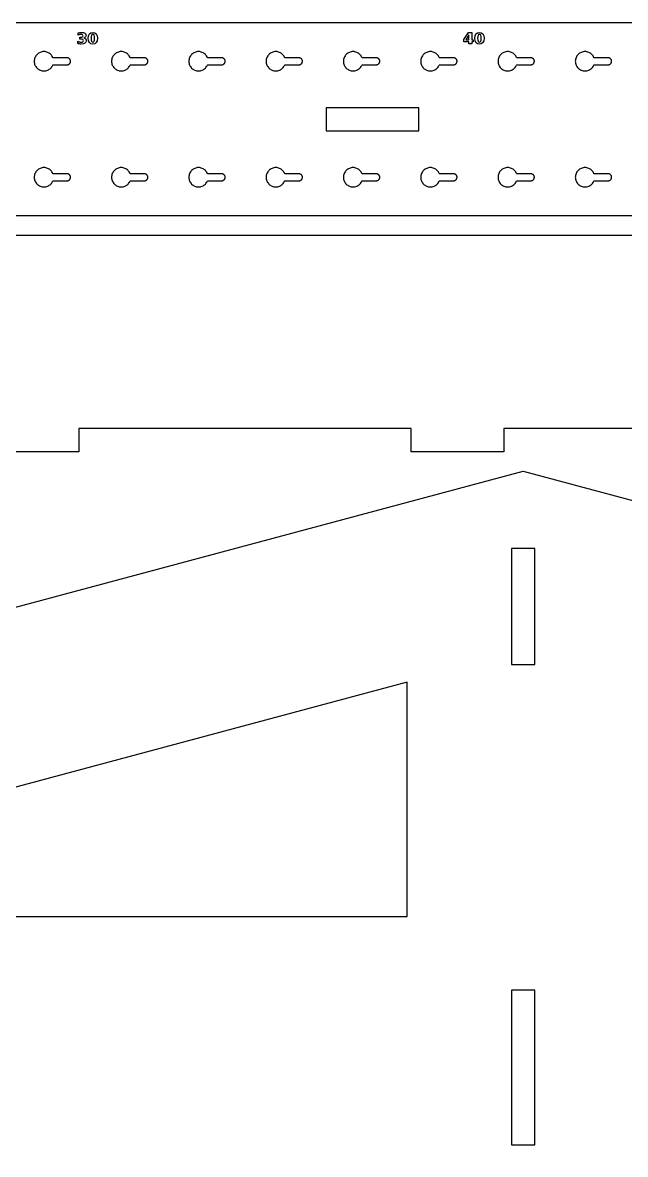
# Model space of a CAD drawing. Header units: millimetres. Extents: x 12 to 872, y 12 to 564.
# Drawn here: x 313 to 468.9, y 271 to 563.7 of the extents above; entities that cross this region are included whole.
import ezdxf

# ---------------------------------------------------------------- set-up
doc = ezdxf.new("R2010")
doc.units = ezdxf.units.MM
doc.layers.add('CUT', color=1, linetype='Continuous')
doc.layers.add('ENGRAVE', color=5, linetype='Continuous')

msp = doc.modelspace()

# ---------------------------------------------------------------- linework, layer by layer
at = {"layer": 'CUT', "color": 1}
for points in [[(12.5, 558.72), (18.5, 558.72), (18.5, 563.72), (758.5, 563.72), (758.5, 558.72), (764.5, 558.72), (764.5, 518.72), (758.5, 518.72), (758.5, 513.72), (18.5, 513.72), (18.5, 518.72), (12.5, 518.72)], [(320.09, 551.79), (320.27, 551.95), (320.43, 552.13), (320.58, 552.33), (320.7, 552.54), (320.81, 552.76), (320.83, 552.82), (324.5, 552.82), (324.59, 552.82), (324.68, 552.84), (324.76, 552.86), (324.84, 552.89), (324.92, 552.92), (325, 552.97), (325.07, 553.02), (325.14, 553.08), (325.2, 553.15), (325.25, 553.22), (325.29, 553.29), (325.33, 553.37), (325.36, 553.46), (325.38, 553.54), (325.4, 553.63), (325.4, 553.72), (325.4, 553.81), (325.38, 553.89), (325.36, 553.98), (325.33, 554.06), (325.29, 554.14), (325.25, 554.22), (325.2, 554.29), (325.14, 554.35), (325.07, 554.41), (325, 554.47), (324.92, 554.51), (324.84, 554.55), (324.76, 554.58), (324.68, 554.6), (324.59, 554.61), (324.5, 554.62), (320.83, 554.62), (320.81, 554.67), (320.7, 554.9), (320.58, 555.11), (320.43, 555.3), (320.27, 555.49), (320.09, 555.65), (319.89, 555.8), (319.68, 555.92), (319.46, 556.03), (319.23, 556.11), (318.99, 556.17), (318.75, 556.21), (318.5, 556.22), (318.25, 556.21), (318.01, 556.17), (317.77, 556.11), (317.54, 556.03), (317.32, 555.92), (317.11, 555.8), (316.91, 555.65), (316.73, 555.49), (316.57, 555.3), (316.42, 555.11), (316.3, 554.9), (316.19, 554.67), (316.11, 554.44), (316.05, 554.21), (316.01, 553.96), (316, 553.72), (316.01, 553.47), (316.05, 553.23), (316.11, 552.99), (316.19, 552.76), (316.3, 552.54), (316.42, 552.33), (316.57, 552.13), (316.73, 551.95), (316.91, 551.79), (317.11, 551.64), (317.32, 551.51), (317.54, 551.41), (317.77, 551.33), (318.01, 551.27), (318.25, 551.23), (318.5, 551.22), (318.75, 551.23), (318.99, 551.27), (319.23, 551.33), (319.46, 551.41), (319.68, 551.51), (319.89, 551.64)], [(340.09, 551.79), (340.27, 551.95), (340.43, 552.13), (340.58, 552.33), (340.7, 552.54), (340.81, 552.76), (340.83, 552.82), (344.5, 552.82), (344.59, 552.82), (344.68, 552.84), (344.76, 552.86), (344.84, 552.89), (344.92, 552.92), (345, 552.97), (345.07, 553.02), (345.14, 553.08), (345.2, 553.15), (345.25, 553.22), (345.29, 553.29), (345.33, 553.37), (345.36, 553.46), (345.38, 553.54), (345.4, 553.63), (345.4, 553.72), (345.4, 553.81), (345.38, 553.89), (345.36, 553.98), (345.33, 554.06), (345.29, 554.14), (345.25, 554.22), (345.2, 554.29), (345.14, 554.35), (345.07, 554.41), (345, 554.47), (344.92, 554.51), (344.84, 554.55), (344.76, 554.58), (344.68, 554.6), (344.59, 554.61), (344.5, 554.62), (340.83, 554.62), (340.81, 554.67), (340.7, 554.9), (340.58, 555.11), (340.43, 555.3), (340.27, 555.49), (340.09, 555.65), (339.89, 555.8), (339.68, 555.92), (339.46, 556.03), (339.23, 556.11), (338.99, 556.17), (338.75, 556.21), (338.5, 556.22), (338.25, 556.21), (338.01, 556.17), (337.77, 556.11), (337.54, 556.03), (337.32, 555.92), (337.11, 555.8), (336.91, 555.65), (336.73, 555.49), (336.57, 555.3), (336.42, 555.11), (336.3, 554.9), (336.19, 554.67), (336.11, 554.44), (336.05, 554.21), (336.01, 553.96), (336, 553.72), (336.01, 553.47), (336.05, 553.23), (336.11, 552.99), (336.19, 552.76), (336.3, 552.54), (336.42, 552.33), (336.57, 552.13), (336.73, 551.95), (336.91, 551.79), (337.11, 551.64), (337.32, 551.51), (337.54, 551.41), (337.77, 551.33), (338.01, 551.27), (338.25, 551.23), (338.5, 551.22), (338.75, 551.23), (338.99, 551.27), (339.23, 551.33), (339.46, 551.41), (339.68, 551.51), (339.89, 551.64)], [(360.09, 551.79), (360.27, 551.95), (360.43, 552.13), (360.58, 552.33), (360.7, 552.54), (360.81, 552.76), (360.83, 552.82), (364.5, 552.82), (364.59, 552.82), (364.68, 552.84), (364.76, 552.86), (364.84, 552.89), (364.92, 552.92), (365, 552.97), (365.07, 553.02), (365.14, 553.08), (365.2, 553.15), (365.25, 553.22), (365.29, 553.29), (365.33, 553.37), (365.36, 553.46), (365.38, 553.54), (365.4, 553.63), (365.4, 553.72), (365.4, 553.81), (365.38, 553.89), (365.36, 553.98), (365.33, 554.06), (365.29, 554.14), (365.25, 554.22), (365.2, 554.29), (365.14, 554.35), (365.07, 554.41), (365, 554.47), (364.92, 554.51), (364.84, 554.55), (364.76, 554.58), (364.68, 554.6), (364.59, 554.61), (364.5, 554.62), (360.83, 554.62), (360.81, 554.67), (360.7, 554.9), (360.58, 555.11), (360.43, 555.3), (360.27, 555.49), (360.09, 555.65), (359.89, 555.8), (359.68, 555.92), (359.46, 556.03), (359.23, 556.11), (358.99, 556.17), (358.75, 556.21), (358.5, 556.22), (358.25, 556.21), (358.01, 556.17), (357.77, 556.11), (357.54, 556.03), (357.32, 555.92), (357.11, 555.8), (356.91, 555.65), (356.73, 555.49), (356.57, 555.3), (356.42, 555.11), (356.3, 554.9), (356.19, 554.67), (356.11, 554.44), (356.05, 554.21), (356.01, 553.96), (356, 553.72), (356.01, 553.47), (356.05, 553.23), (356.11, 552.99), (356.19, 552.76), (356.3, 552.54), (356.42, 552.33), (356.57, 552.13), (356.73, 551.95), (356.91, 551.79), (357.11, 551.64), (357.32, 551.51), (357.54, 551.41), (357.77, 551.33), (358.01, 551.27), (358.25, 551.23), (358.5, 551.22), (358.75, 551.23), (358.99, 551.27), (359.23, 551.33), (359.46, 551.41), (359.68, 551.51), (359.89, 551.64)], [(379.89, 551.64), (380.09, 551.79), (380.27, 551.95), (380.43, 552.13), (380.58, 552.33), (380.7, 552.54), (380.81, 552.76), (380.83, 552.82), (384.5, 552.82), (384.59, 552.82), (384.68, 552.84), (384.76, 552.86), (384.84, 552.89), (384.92, 552.92), (385, 552.97), (385.07, 553.02), (385.14, 553.08), (385.2, 553.15), (385.25, 553.22), (385.29, 553.29), (385.33, 553.37), (385.36, 553.46), (385.38, 553.54), (385.4, 553.63), (385.4, 553.72), (385.4, 553.81), (385.38, 553.89), (385.36, 553.98), (385.33, 554.06), (385.29, 554.14), (385.25, 554.22), (385.2, 554.29), (385.14, 554.35), (385.07, 554.41), (385, 554.47), (384.92, 554.51), (384.84, 554.55), (384.76, 554.58), (384.68, 554.6), (384.59, 554.61), (384.5, 554.62), (380.83, 554.62), (380.81, 554.67), (380.7, 554.9), (380.58, 555.11), (380.43, 555.3), (380.27, 555.49), (380.09, 555.65), (379.89, 555.8), (379.68, 555.92), (379.46, 556.03), (379.23, 556.11), (378.99, 556.17), (378.75, 556.21), (378.5, 556.22), (378.25, 556.21), (378.01, 556.17), (377.77, 556.11), (377.54, 556.03), (377.32, 555.92), (377.11, 555.8), (376.91, 555.65), (376.73, 555.49), (376.57, 555.3), (376.42, 555.11), (376.3, 554.9), (376.19, 554.67), (376.11, 554.44), (376.05, 554.21), (376.01, 553.96), (376, 553.72), (376.01, 553.47), (376.05, 553.23), (376.11, 552.99), (376.19, 552.76), (376.3, 552.54), (376.42, 552.33), (376.57, 552.13), (376.73, 551.95), (376.91, 551.79), (377.11, 551.64), (377.32, 551.51), (377.54, 551.41), (377.77, 551.33), (378.01, 551.27), (378.25, 551.23), (378.5, 551.22), (378.75, 551.23), (378.99, 551.27), (379.23, 551.33), (379.46, 551.41), (379.68, 551.51)], [(399.89, 551.64), (400.09, 551.79), (400.27, 551.95), (400.43, 552.13), (400.58, 552.33), (400.7, 552.54), (400.81, 552.76), (400.83, 552.82), (404.5, 552.82), (404.59, 552.82), (404.68, 552.84), (404.76, 552.86), (404.84, 552.89), (404.92, 552.92), (405, 552.97), (405.07, 553.02), (405.14, 553.08), (405.2, 553.15), (405.25, 553.22), (405.29, 553.29), (405.33, 553.37), (405.36, 553.46), (405.38, 553.54), (405.4, 553.63), (405.4, 553.72), (405.4, 553.81), (405.38, 553.89), (405.36, 553.98), (405.33, 554.06), (405.29, 554.14), (405.25, 554.22), (405.2, 554.29), (405.14, 554.35), (405.07, 554.41), (405, 554.47), (404.92, 554.51), (404.84, 554.55), (404.76, 554.58), (404.68, 554.6), (404.59, 554.61), (404.5, 554.62), (400.83, 554.62), (400.81, 554.67), (400.7, 554.9), (400.58, 555.11), (400.43, 555.3), (400.27, 555.49), (400.09, 555.65), (399.89, 555.8), (399.68, 555.92), (399.46, 556.03), (399.23, 556.11), (398.99, 556.17), (398.75, 556.21), (398.5, 556.22), (398.25, 556.21), (398.01, 556.17), (397.77, 556.11), (397.54, 556.03), (397.32, 555.92), (397.11, 555.8), (396.91, 555.65), (396.73, 555.49), (396.57, 555.3), (396.42, 555.11), (396.3, 554.9), (396.19, 554.67), (396.11, 554.44), (396.05, 554.21), (396.01, 553.96), (396, 553.72), (396.01, 553.47), (396.05, 553.23), (396.11, 552.99), (396.19, 552.76), (396.3, 552.54), (396.42, 552.33), (396.57, 552.13), (396.73, 551.95), (396.91, 551.79), (397.11, 551.64), (397.32, 551.51), (397.54, 551.41), (397.77, 551.33), (398.01, 551.27), (398.25, 551.23), (398.5, 551.22), (398.75, 551.23), (398.99, 551.27), (399.23, 551.33), (399.46, 551.41), (399.68, 551.51)], [(420.09, 551.79), (420.27, 551.95), (420.43, 552.13), (420.58, 552.33), (420.7, 552.54), (420.81, 552.76), (420.83, 552.82), (424.5, 552.82), (424.59, 552.82), (424.68, 552.84), (424.76, 552.86), (424.84, 552.89), (424.92, 552.92), (425, 552.97), (425.07, 553.02), (425.14, 553.08), (425.2, 553.15), (425.25, 553.22), (425.29, 553.29), (425.33, 553.37), (425.36, 553.46), (425.38, 553.54), (425.4, 553.63), (425.4, 553.72), (425.4, 553.81), (425.38, 553.89), (425.36, 553.98), (425.33, 554.06), (425.29, 554.14), (425.25, 554.22), (425.2, 554.29), (425.14, 554.35), (425.07, 554.41), (425, 554.47), (424.92, 554.51), (424.84, 554.55), (424.76, 554.58), (424.68, 554.6), (424.59, 554.61), (424.5, 554.62), (420.83, 554.62), (420.81, 554.67), (420.7, 554.9), (420.58, 555.11), (420.43, 555.3), (420.27, 555.49), (420.09, 555.65), (419.89, 555.8), (419.68, 555.92), (419.46, 556.03), (419.23, 556.11), (418.99, 556.17), (418.75, 556.21), (418.5, 556.22), (418.25, 556.21), (418.01, 556.17), (417.77, 556.11), (417.54, 556.03), (417.32, 555.92), (417.11, 555.8), (416.91, 555.65), (416.73, 555.49), (416.57, 555.3), (416.42, 555.11), (416.3, 554.9), (416.19, 554.67), (416.11, 554.44), (416.05, 554.21), (416.01, 553.96), (416, 553.72), (416.01, 553.47), (416.05, 553.23), (416.11, 552.99), (416.19, 552.76), (416.3, 552.54), (416.42, 552.33), (416.57, 552.13), (416.73, 551.95), (416.91, 551.79), (417.11, 551.64), (417.32, 551.51), (417.54, 551.41), (417.77, 551.33), (418.01, 551.27), (418.25, 551.23), (418.5, 551.22), (418.75, 551.23), (418.99, 551.27), (419.23, 551.33), (419.46, 551.41), (419.68, 551.51), (419.89, 551.64)], [(440.09, 551.79), (440.27, 551.95), (440.43, 552.13), (440.58, 552.33), (440.7, 552.54), (440.81, 552.76), (440.83, 552.82), (444.5, 552.82), (444.59, 552.82), (444.68, 552.84), (444.76, 552.86), (444.84, 552.89), (444.92, 552.92), (445, 552.97), (445.07, 553.02), (445.14, 553.08), (445.2, 553.15), (445.25, 553.22), (445.29, 553.29), (445.33, 553.37), (445.36, 553.46), (445.38, 553.54), (445.4, 553.63), (445.4, 553.72), (445.4, 553.81), (445.38, 553.89), (445.36, 553.98), (445.33, 554.06), (445.29, 554.14), (445.25, 554.22), (445.2, 554.29), (445.14, 554.35), (445.07, 554.41), (445, 554.47), (444.92, 554.51), (444.84, 554.55), (444.76, 554.58), (444.68, 554.6), (444.59, 554.61), (444.5, 554.62), (440.83, 554.62), (440.81, 554.67), (440.7, 554.9), (440.58, 555.11), (440.43, 555.3), (440.27, 555.49), (440.09, 555.65), (439.89, 555.8), (439.68, 555.92), (439.46, 556.03), (439.23, 556.11), (438.99, 556.17), (438.75, 556.21), (438.5, 556.22), (438.25, 556.21), (438.01, 556.17), (437.77, 556.11), (437.54, 556.03), (437.32, 555.92), (437.11, 555.8), (436.91, 555.65), (436.73, 555.49), (436.57, 555.3), (436.42, 555.11), (436.3, 554.9), (436.19, 554.67), (436.11, 554.44), (436.05, 554.21), (436.01, 553.96), (436, 553.72), (436.01, 553.47), (436.05, 553.23), (436.11, 552.99), (436.19, 552.76), (436.3, 552.54), (436.42, 552.33), (436.57, 552.13), (436.73, 551.95), (436.91, 551.79), (437.11, 551.64), (437.32, 551.51), (437.54, 551.41), (437.77, 551.33), (438.01, 551.27), (438.25, 551.23), (438.5, 551.22), (438.75, 551.23), (438.99, 551.27), (439.23, 551.33), (439.46, 551.41), (439.68, 551.51), (439.89, 551.64)], [(460.09, 551.79), (460.27, 551.95), (460.43, 552.13), (460.58, 552.33), (460.7, 552.54), (460.81, 552.76), (460.83, 552.82), (464.5, 552.82), (464.59, 552.82), (464.68, 552.84), (464.76, 552.86), (464.84, 552.89), (464.92, 552.92), (465, 552.97), (465.07, 553.02), (465.14, 553.08), (465.2, 553.15), (465.25, 553.22), (465.29, 553.29), (465.33, 553.37), (465.36, 553.46), (465.38, 553.54), (465.4, 553.63), (465.4, 553.72), (465.4, 553.81), (465.38, 553.89), (465.36, 553.98), (465.33, 554.06), (465.29, 554.14), (465.25, 554.22), (465.2, 554.29), (465.14, 554.35), (465.07, 554.41), (465, 554.47), (464.92, 554.51), (464.84, 554.55), (464.76, 554.58), (464.68, 554.6), (464.59, 554.61), (464.5, 554.62), (460.83, 554.62), (460.81, 554.67), (460.7, 554.9), (460.58, 555.11), (460.43, 555.3), (460.27, 555.49), (460.09, 555.65), (459.89, 555.8), (459.68, 555.92), (459.46, 556.03), (459.23, 556.11), (458.99, 556.17), (458.75, 556.21), (458.5, 556.22), (458.25, 556.21), (458.01, 556.17), (457.77, 556.11), (457.54, 556.03), (457.32, 555.92), (457.11, 555.8), (456.91, 555.65), (456.73, 555.49), (456.57, 555.3), (456.42, 555.11), (456.3, 554.9), (456.19, 554.67), (456.11, 554.44), (456.05, 554.21), (456.01, 553.96), (456, 553.72), (456.01, 553.47), (456.05, 553.23), (456.11, 552.99), (456.19, 552.76), (456.3, 552.54), (456.42, 552.33), (456.57, 552.13), (456.73, 551.95), (456.91, 551.79), (457.11, 551.64), (457.32, 551.51), (457.54, 551.41), (457.77, 551.33), (458.01, 551.27), (458.25, 551.23), (458.5, 551.22), (458.75, 551.23), (458.99, 551.27), (459.23, 551.33), (459.46, 551.41), (459.68, 551.51), (459.89, 551.64)], [(391.5, 541.72), (391.5, 535.72), (415.5, 535.72), (415.5, 541.72)], [(320.09, 521.79), (320.27, 521.95), (320.43, 522.13), (320.58, 522.33), (320.7, 522.54), (320.81, 522.76), (320.83, 522.82), (324.5, 522.82), (324.59, 522.82), (324.68, 522.84), (324.76, 522.86), (324.84, 522.89), (324.92, 522.92), (325, 522.97), (325.07, 523.02), (325.14, 523.08), (325.2, 523.15), (325.25, 523.22), (325.29, 523.29), (325.33, 523.37), (325.36, 523.46), (325.38, 523.54), (325.4, 523.63), (325.4, 523.72), (325.4, 523.81), (325.38, 523.89), (325.36, 523.98), (325.33, 524.06), (325.29, 524.14), (325.25, 524.22), (325.2, 524.29), (325.14, 524.35), (325.07, 524.41), (325, 524.47), (324.92, 524.51), (324.84, 524.55), (324.76, 524.58), (324.68, 524.6), (324.59, 524.61), (324.5, 524.62), (320.83, 524.62), (320.81, 524.67), (320.7, 524.9), (320.58, 525.11), (320.43, 525.3), (320.27, 525.49), (320.09, 525.65), (319.89, 525.8), (319.68, 525.92), (319.46, 526.03), (319.23, 526.11), (318.99, 526.17), (318.75, 526.21), (318.5, 526.22), (318.25, 526.21), (318.01, 526.17), (317.77, 526.11), (317.54, 526.03), (317.32, 525.92), (317.11, 525.8), (316.91, 525.65), (316.73, 525.49), (316.57, 525.3), (316.42, 525.11), (316.3, 524.9), (316.19, 524.67), (316.11, 524.44), (316.05, 524.21), (316.01, 523.96), (316, 523.72), (316.01, 523.47), (316.05, 523.23), (316.11, 522.99), (316.19, 522.76), (316.3, 522.54), (316.42, 522.33), (316.57, 522.13), (316.73, 521.95), (316.91, 521.79), (317.11, 521.64), (317.32, 521.51), (317.54, 521.41), (317.77, 521.33), (318.01, 521.27), (318.25, 521.23), (318.5, 521.22), (318.75, 521.23), (318.99, 521.27), (319.23, 521.33), (319.46, 521.41), (319.68, 521.51), (319.89, 521.64)], [(339.89, 521.64), (340.09, 521.79), (340.27, 521.95), (340.43, 522.13), (340.58, 522.33), (340.7, 522.54), (340.81, 522.76), (340.83, 522.82), (344.5, 522.82), (344.59, 522.82), (344.68, 522.84), (344.76, 522.86), (344.84, 522.89), (344.92, 522.92), (345, 522.97), (345.07, 523.02), (345.14, 523.08), (345.2, 523.15), (345.25, 523.22), (345.29, 523.29), (345.33, 523.37), (345.36, 523.46), (345.38, 523.54), (345.4, 523.63), (345.4, 523.72), (345.4, 523.81), (345.38, 523.89), (345.36, 523.98), (345.33, 524.06), (345.29, 524.14), (345.25, 524.22), (345.2, 524.29), (345.14, 524.35), (345.07, 524.41), (345, 524.47), (344.92, 524.51), (344.84, 524.55), (344.76, 524.58), (344.68, 524.6), (344.59, 524.61), (344.5, 524.62), (340.83, 524.62), (340.81, 524.67), (340.7, 524.9), (340.58, 525.11), (340.43, 525.3), (340.27, 525.49), (340.09, 525.65), (339.89, 525.8), (339.68, 525.92), (339.46, 526.03), (339.23, 526.11), (338.99, 526.17), (338.75, 526.21), (338.5, 526.22), (338.25, 526.21), (338.01, 526.17), (337.77, 526.11), (337.54, 526.03), (337.32, 525.92), (337.11, 525.8), (336.91, 525.65), (336.73, 525.49), (336.57, 525.3), (336.42, 525.11), (336.3, 524.9), (336.19, 524.67), (336.11, 524.44), (336.05, 524.21), (336.01, 523.96), (336, 523.72), (336.01, 523.47), (336.05, 523.23), (336.11, 522.99), (336.19, 522.76), (336.3, 522.54), (336.42, 522.33), (336.57, 522.13), (336.73, 521.95), (336.91, 521.79), (337.11, 521.64), (337.32, 521.51), (337.54, 521.41), (337.77, 521.33), (338.01, 521.27), (338.25, 521.23), (338.5, 521.22), (338.75, 521.23), (338.99, 521.27), (339.23, 521.33), (339.46, 521.41), (339.68, 521.51)], [(360.09, 521.79), (360.27, 521.95), (360.43, 522.13), (360.58, 522.33), (360.7, 522.54), (360.81, 522.76), (360.83, 522.82), (364.5, 522.82), (364.59, 522.82), (364.68, 522.84), (364.76, 522.86), (364.84, 522.89), (364.92, 522.92), (365, 522.97), (365.07, 523.02), (365.14, 523.08), (365.2, 523.15), (365.25, 523.22), (365.29, 523.29), (365.33, 523.37), (365.36, 523.46), (365.38, 523.54), (365.4, 523.63), (365.4, 523.72), (365.4, 523.81), (365.38, 523.89), (365.36, 523.98), (365.33, 524.06), (365.29, 524.14), (365.25, 524.22), (365.2, 524.29), (365.14, 524.35), (365.07, 524.41), (365, 524.47), (364.92, 524.51), (364.84, 524.55), (364.76, 524.58), (364.68, 524.6), (364.59, 524.61), (364.5, 524.62), (360.83, 524.62), (360.81, 524.67), (360.7, 524.9), (360.58, 525.11), (360.43, 525.3), (360.27, 525.49), (360.09, 525.65), (359.89, 525.8), (359.68, 525.92), (359.46, 526.03), (359.23, 526.11), (358.99, 526.17), (358.75, 526.21), (358.5, 526.22), (358.25, 526.21), (358.01, 526.17), (357.77, 526.11), (357.54, 526.03), (357.32, 525.92), (357.11, 525.8), (356.91, 525.65), (356.73, 525.49), (356.57, 525.3), (356.42, 525.11), (356.3, 524.9), (356.19, 524.67), (356.11, 524.44), (356.05, 524.21), (356.01, 523.96), (356, 523.72), (356.01, 523.47), (356.05, 523.23), (356.11, 522.99), (356.19, 522.76), (356.3, 522.54), (356.42, 522.33), (356.57, 522.13), (356.73, 521.95), (356.91, 521.79), (357.11, 521.64), (357.32, 521.51), (357.54, 521.41), (357.77, 521.33), (358.01, 521.27), (358.25, 521.23), (358.5, 521.22), (358.75, 521.23), (358.99, 521.27), (359.23, 521.33), (359.46, 521.41), (359.68, 521.51), (359.89, 521.64)], [(380.09, 521.79), (380.27, 521.95), (380.43, 522.13), (380.58, 522.33), (380.7, 522.54), (380.81, 522.76), (380.83, 522.82), (384.5, 522.82), (384.59, 522.82), (384.68, 522.84), (384.76, 522.86), (384.84, 522.89), (384.92, 522.92), (385, 522.97), (385.07, 523.02), (385.14, 523.08), (385.2, 523.15), (385.25, 523.22), (385.29, 523.29), (385.33, 523.37), (385.36, 523.46), (385.38, 523.54), (385.4, 523.63), (385.4, 523.72), (385.4, 523.81), (385.38, 523.89), (385.36, 523.98), (385.33, 524.06), (385.29, 524.14), (385.25, 524.22), (385.2, 524.29), (385.14, 524.35), (385.07, 524.41), (385, 524.47), (384.92, 524.51), (384.84, 524.55), (384.76, 524.58), (384.68, 524.6), (384.59, 524.61), (384.5, 524.62), (380.83, 524.62), (380.81, 524.67), (380.7, 524.9), (380.58, 525.11), (380.43, 525.3), (380.27, 525.49), (380.09, 525.65), (379.89, 525.8), (379.68, 525.92), (379.46, 526.03), (379.23, 526.11), (378.99, 526.17), (378.75, 526.21), (378.5, 526.22), (378.25, 526.21), (378.01, 526.17), (377.77, 526.11), (377.54, 526.03), (377.32, 525.92), (377.11, 525.8), (376.91, 525.65), (376.73, 525.49), (376.57, 525.3), (376.42, 525.11), (376.3, 524.9), (376.19, 524.67), (376.11, 524.44), (376.05, 524.21), (376.01, 523.96), (376, 523.72), (376.01, 523.47), (376.05, 523.23), (376.11, 522.99), (376.19, 522.76), (376.3, 522.54), (376.42, 522.33), (376.57, 522.13), (376.73, 521.95), (376.91, 521.79), (377.11, 521.64), (377.32, 521.51), (377.54, 521.41), (377.77, 521.33), (378.01, 521.27), (378.25, 521.23), (378.5, 521.22), (378.75, 521.23), (378.99, 521.27), (379.23, 521.33), (379.46, 521.41), (379.68, 521.51), (379.89, 521.64)], [(400.09, 521.79), (400.27, 521.95), (400.43, 522.13), (400.58, 522.33), (400.7, 522.54), (400.81, 522.76), (400.83, 522.82), (404.5, 522.82), (404.59, 522.82), (404.68, 522.84), (404.76, 522.86), (404.84, 522.89), (404.92, 522.92), (405, 522.97), (405.07, 523.02), (405.14, 523.08), (405.2, 523.15), (405.25, 523.22), (405.29, 523.29), (405.33, 523.37), (405.36, 523.46), (405.38, 523.54), (405.4, 523.63), (405.4, 523.72), (405.4, 523.81), (405.38, 523.89), (405.36, 523.98), (405.33, 524.06), (405.29, 524.14), (405.25, 524.22), (405.2, 524.29), (405.14, 524.35), (405.07, 524.41), (405, 524.47), (404.92, 524.51), (404.84, 524.55), (404.76, 524.58), (404.68, 524.6), (404.59, 524.61), (404.5, 524.62), (400.83, 524.62), (400.81, 524.67), (400.7, 524.9), (400.58, 525.11), (400.43, 525.3), (400.27, 525.49), (400.09, 525.65), (399.89, 525.8), (399.68, 525.92), (399.46, 526.03), (399.23, 526.11), (398.99, 526.17), (398.75, 526.21), (398.5, 526.22), (398.25, 526.21), (398.01, 526.17), (397.77, 526.11), (397.54, 526.03), (397.32, 525.92), (397.11, 525.8), (396.91, 525.65), (396.73, 525.49), (396.57, 525.3), (396.42, 525.11), (396.3, 524.9), (396.19, 524.67), (396.11, 524.44), (396.05, 524.21), (396.01, 523.96), (396, 523.72), (396.01, 523.47), (396.05, 523.23), (396.11, 522.99), (396.19, 522.76), (396.3, 522.54), (396.42, 522.33), (396.57, 522.13), (396.73, 521.95), (396.91, 521.79), (397.11, 521.64), (397.32, 521.51), (397.54, 521.41), (397.77, 521.33), (398.01, 521.27), (398.25, 521.23), (398.5, 521.22), (398.75, 521.23), (398.99, 521.27), (399.23, 521.33), (399.46, 521.41), (399.68, 521.51), (399.89, 521.64)], [(419.89, 521.64), (420.09, 521.79), (420.27, 521.95), (420.43, 522.13), (420.58, 522.33), (420.7, 522.54), (420.81, 522.76), (420.83, 522.82), (424.5, 522.82), (424.59, 522.82), (424.68, 522.84), (424.76, 522.86), (424.84, 522.89), (424.92, 522.92), (425, 522.97), (425.07, 523.02), (425.14, 523.08), (425.2, 523.15), (425.25, 523.22), (425.29, 523.29), (425.33, 523.37), (425.36, 523.46), (425.38, 523.54), (425.4, 523.63), (425.4, 523.72), (425.4, 523.81), (425.38, 523.89), (425.36, 523.98), (425.33, 524.06), (425.29, 524.14), (425.25, 524.22), (425.2, 524.29), (425.14, 524.35), (425.07, 524.41), (425, 524.47), (424.92, 524.51), (424.84, 524.55), (424.76, 524.58), (424.68, 524.6), (424.59, 524.61), (424.5, 524.62), (420.83, 524.62), (420.81, 524.67), (420.7, 524.9), (420.58, 525.11), (420.43, 525.3), (420.27, 525.49), (420.09, 525.65), (419.89, 525.8), (419.68, 525.92), (419.46, 526.03), (419.23, 526.11), (418.99, 526.17), (418.75, 526.21), (418.5, 526.22), (418.25, 526.21), (418.01, 526.17), (417.77, 526.11), (417.54, 526.03), (417.32, 525.92), (417.11, 525.8), (416.91, 525.65), (416.73, 525.49), (416.57, 525.3), (416.42, 525.11), (416.3, 524.9), (416.19, 524.67), (416.11, 524.44), (416.05, 524.21), (416.01, 523.96), (416, 523.72), (416.01, 523.47), (416.05, 523.23), (416.11, 522.99), (416.19, 522.76), (416.3, 522.54), (416.42, 522.33), (416.57, 522.13), (416.73, 521.95), (416.91, 521.79), (417.11, 521.64), (417.32, 521.51), (417.54, 521.41), (417.77, 521.33), (418.01, 521.27), (418.25, 521.23), (418.5, 521.22), (418.75, 521.23), (418.99, 521.27), (419.23, 521.33), (419.46, 521.41), (419.68, 521.51)], [(439.89, 521.64), (440.09, 521.79), (440.27, 521.95), (440.43, 522.13), (440.58, 522.33), (440.7, 522.54), (440.81, 522.76), (440.83, 522.82), (444.5, 522.82), (444.59, 522.82), (444.68, 522.84), (444.76, 522.86), (444.84, 522.89), (444.92, 522.92), (445, 522.97), (445.07, 523.02), (445.14, 523.08), (445.2, 523.15), (445.25, 523.22), (445.29, 523.29), (445.33, 523.37), (445.36, 523.46), (445.38, 523.54), (445.4, 523.63), (445.4, 523.72), (445.4, 523.81), (445.38, 523.89), (445.36, 523.98), (445.33, 524.06), (445.29, 524.14), (445.25, 524.22), (445.2, 524.29), (445.14, 524.35), (445.07, 524.41), (445, 524.47), (444.92, 524.51), (444.84, 524.55), (444.76, 524.58), (444.68, 524.6), (444.59, 524.61), (444.5, 524.62), (440.83, 524.62), (440.81, 524.67), (440.7, 524.9), (440.58, 525.11), (440.43, 525.3), (440.27, 525.49), (440.09, 525.65), (439.89, 525.8), (439.68, 525.92), (439.46, 526.03), (439.23, 526.11), (438.99, 526.17), (438.75, 526.21), (438.5, 526.22), (438.25, 526.21), (438.01, 526.17), (437.77, 526.11), (437.54, 526.03), (437.32, 525.92), (437.11, 525.8), (436.91, 525.65), (436.73, 525.49), (436.57, 525.3), (436.42, 525.11), (436.3, 524.9), (436.19, 524.67), (436.11, 524.44), (436.05, 524.21), (436.01, 523.96), (436, 523.72), (436.01, 523.47), (436.05, 523.23), (436.11, 522.99), (436.19, 522.76), (436.3, 522.54), (436.42, 522.33), (436.57, 522.13), (436.73, 521.95), (436.91, 521.79), (437.11, 521.64), (437.32, 521.51), (437.54, 521.41), (437.77, 521.33), (438.01, 521.27), (438.25, 521.23), (438.5, 521.22), (438.75, 521.23), (438.99, 521.27), (439.23, 521.33), (439.46, 521.41), (439.68, 521.51)], [(460.09, 521.79), (460.27, 521.95), (460.43, 522.13), (460.58, 522.33), (460.7, 522.54), (460.81, 522.76), (460.83, 522.82), (464.5, 522.82), (464.59, 522.82), (464.68, 522.84), (464.76, 522.86), (464.84, 522.89), (464.92, 522.92), (465, 522.97), (465.07, 523.02), (465.14, 523.08), (465.2, 523.15), (465.25, 523.22), (465.29, 523.29), (465.33, 523.37), (465.36, 523.46), (465.38, 523.54), (465.4, 523.63), (465.4, 523.72), (465.4, 523.81), (465.38, 523.89), (465.36, 523.98), (465.33, 524.06), (465.29, 524.14), (465.25, 524.22), (465.2, 524.29), (465.14, 524.35), (465.07, 524.41), (465, 524.47), (464.92, 524.51), (464.84, 524.55), (464.76, 524.58), (464.68, 524.6), (464.59, 524.61), (464.5, 524.62), (460.83, 524.62), (460.81, 524.67), (460.7, 524.9), (460.58, 525.11), (460.43, 525.3), (460.27, 525.49), (460.09, 525.65), (459.89, 525.8), (459.68, 525.92), (459.46, 526.03), (459.23, 526.11), (458.99, 526.17), (458.75, 526.21), (458.5, 526.22), (458.25, 526.21), (458.01, 526.17), (457.77, 526.11), (457.54, 526.03), (457.32, 525.92), (457.11, 525.8), (456.91, 525.65), (456.73, 525.49), (456.57, 525.3), (456.42, 525.11), (456.3, 524.9), (456.19, 524.67), (456.11, 524.44), (456.05, 524.21), (456.01, 523.96), (456, 523.72), (456.01, 523.47), (456.05, 523.23), (456.11, 522.99), (456.19, 522.76), (456.3, 522.54), (456.42, 522.33), (456.57, 522.13), (456.73, 521.95), (456.91, 521.79), (457.11, 521.64), (457.32, 521.51), (457.54, 521.41), (457.77, 521.33), (458.01, 521.27), (458.25, 521.23), (458.5, 521.22), (458.75, 521.23), (458.99, 521.27), (459.23, 521.33), (459.46, 521.41), (459.68, 521.51), (459.89, 521.64)], [(445.5, 397.72), (445.5, 427.72), (439.5, 427.72), (439.5, 397.72)], [(412.5, 393.09), (186.37, 332.5), (412.5, 332.5)], [(445.5, 313.5), (439.5, 313.5), (439.5, 273.5), (445.5, 273.5)]]:
    msp.add_lwpolyline(points, close=True, dxfattribs=at)
for points in [[(523.5, 458.72), (437.5, 458.72), (437.5, 452.72), (413.5, 452.72), (413.5, 458.72), (327.5, 458.72), (327.5, 452.72), (303.5, 452.72), (303.5, 458.72), (217.5, 458.72), (217.5, 452.72), (193.5, 452.72), (193.5, 458.72), (107.5, 458.72), (107.5, 452.72), (83.5, 452.72), (83.5, 458.72), (40.5, 458.72), (40.5, 463.72), (12.5, 463.72), (12.5, 503.72), (40.5, 503.72), (40.5, 508.72), (780.5, 508.72)], [(472.5, 12.5), (451.04, 12.5), (456, 27.35), (429, 27.35), (433.96, 12.5), (412.5, 12.5), (412.5, 242.5), (72.5, 242.5), (72.5, 12.5), (51.04, 12.5), (56, 27.35), (29, 27.35), (33.96, 12.5), (12.5, 12.5), (12.5, 242.5), (12.5, 285.91), (12.5, 332.5), (442.5, 447.72), (872.5, 332.5)]]:
    msp.add_lwpolyline(points, dxfattribs=at)
at = {"layer": 'ENGRAVE', "color": 5}
for points in [[(328.86, 559.79), (329.12, 559.69), (329.31, 559.53), (329.43, 559.31), (329.46, 559.05), (329.38, 558.66), (329.13, 558.39), (328.72, 558.22), (328.16, 558.16), (327.94, 558.17), (327.71, 558.2), (327.49, 558.24), (327.27, 558.31), (327.27, 558.89), (327.48, 558.79), (327.69, 558.73), (327.89, 558.69), (328.1, 558.67), (328.36, 558.7), (328.55, 558.78), (328.67, 558.9), (328.71, 559.07), (328.67, 559.25), (328.55, 559.38), (328.35, 559.45), (328.07, 559.48), (327.77, 559.48), (327.77, 559.96), (328.08, 559.96), (328.33, 559.98), (328.51, 560.05), (328.61, 560.16), (328.64, 560.32), (328.61, 560.47), (328.51, 560.58), (328.35, 560.65), (328.13, 560.67), (327.95, 560.66), (327.76, 560.63), (327.58, 560.58), (327.39, 560.51), (327.39, 561.06), (327.61, 561.12), (327.83, 561.16), (328.05, 561.18), (328.26, 561.19), (328.76, 561.14), (329.11, 561), (329.33, 560.77), (329.4, 560.44), (329.36, 560.21), (329.26, 560.02), (329.09, 559.88)], [(332.38, 559.67), (332.3, 559.03), (332.06, 558.56), (331.68, 558.26), (331.18, 558.16), (330.67, 558.26), (330.29, 558.56), (330.05, 559.03), (329.97, 559.67), (330.05, 560.32), (330.29, 560.79), (330.67, 561.09), (331.18, 561.19), (331.68, 561.09), (332.06, 560.79), (332.3, 560.32)], [(331.62, 559.68), (331.6, 560.15), (331.52, 560.45), (331.38, 560.62), (331.18, 560.67), (330.97, 560.62), (330.83, 560.45), (330.75, 560.15), (330.73, 559.68), (330.75, 559.21), (330.83, 558.9), (330.97, 558.73), (331.18, 558.67), (331.38, 558.73), (331.52, 558.9), (331.6, 559.21)], [(428.35, 561.13), (429.18, 561.13), (429.18, 559.29), (429.6, 559.29), (429.6, 558.75), (429.18, 558.75), (429.18, 558.22), (428.47, 558.22), (428.47, 558.75), (427.18, 558.75), (427.18, 559.39)], [(428.47, 560.52), (427.65, 559.29), (428.47, 559.29)], [(432.38, 559.67), (432.3, 559.03), (432.06, 558.56), (431.68, 558.26), (431.18, 558.16), (430.67, 558.26), (430.29, 558.56), (430.05, 559.03), (429.97, 559.67), (430.05, 560.32), (430.29, 560.79), (430.67, 561.09), (431.18, 561.19), (431.68, 561.09), (432.06, 560.79), (432.3, 560.32)], [(431.62, 559.68), (431.6, 560.15), (431.52, 560.45), (431.38, 560.62), (431.18, 560.67), (430.97, 560.62), (430.83, 560.45), (430.75, 560.15), (430.73, 559.68), (430.75, 559.21), (430.83, 558.9), (430.97, 558.73), (431.18, 558.67), (431.38, 558.73), (431.52, 558.9), (431.6, 559.21)]]:
    msp.add_lwpolyline(points, close=True, dxfattribs=at)

doc.saveas('drawing.dxf')
